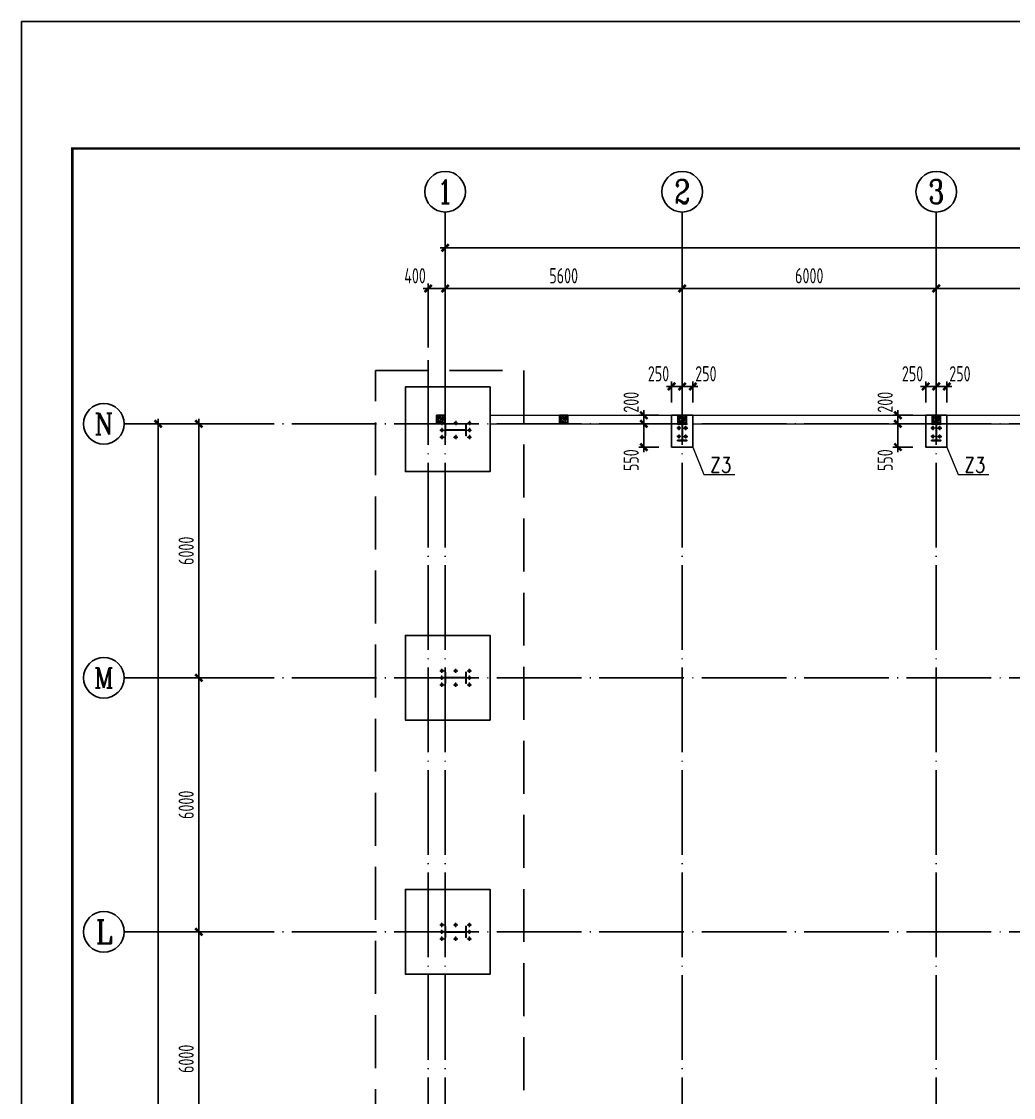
# Model space of a CAD drawing. Extents: x -1389621 to 57380, y -92505 to 283644.
# Drawn here: x -455547 to -432118, y 133154 to 158568 of the extents above; entities that cross this region are included whole.
import ezdxf
from ezdxf.enums import TextEntityAlignment as Align

# ---------------------------------------------------------------- set-up
doc = ezdxf.new("R2010")
doc.units = 0
doc.header["$LTSCALE"] = 100
doc.header["$MEASUREMENT"] = 0
for name, pattern in [('CENTERX2', [101.6, 63.5, -12.7, 12.7, -12.7]), ('DASH', [0.35, 0.25, -0.1]), ('DOTE', [2.42, 2, -0.2, 0.02, -0.2])]:
    doc.linetypes.add(name, pattern=pattern)
doc.layers.get('0').update_dxf_attribs({"linetype": 'CONTINUOUS'})
doc.layers.get('Defpoints').update_dxf_attribs({"linetype": 'CONTINUOUS'})
for name, color, linetype in [('11000', 4, 'CONTINUOUS'), ('708', 2, 'CONTINUOUS'), ('AXIS', 3, 'CONTINUOUS'), ('AXIS_TEXT', 7, 'CONTINUOUS'), ('BORDER', 7, 'CONTINUOUS'), ('DIM', 3, 'CONTINUOUS'), ('DOTE', 1, 'DOTE'), ('PUB_DIM', 3, 'CONTINUOUS'), ('基础', 41, 'CONTINUOUS'), ('承台', 2, 'CONTINUOUS'), ('柱子', 3, 'CONTINUOUS'), ('标注', 4, 'CONTINUOUS'), ('短柱', 2, 'CONTINUOUS')]:
    doc.layers.add(name, color=color, linetype=linetype)
for name, color, linetype, lineweight in [('HATCH', 254, 'CONTINUOUS', 0), ('PUB_TEXT', 7, 'CONTINUOUS', 15), ('轴线', 1, 'CENTERX2', 13)]:
    doc.layers.add(name, color=color, linetype=linetype, lineweight=lineweight)
doc.styles.add('_TCH_AXIS', font='COMPLEX', dxfattribs={"bigfont": 'GBCBIG'})
doc.styles.add('COMPLEX', font='COMPLEX')
doc.styles.add('hztxt', font='txt', dxfattribs={"width": 0.7, "height": 10, "bigfont": 'hztxt.shx'})
doc.styles.add('TSSD_Dimension', font='tssdeng.shx', dxfattribs={"width": 0.7, "bigfont": 'hztxt.shx'})
doc.dimstyles.new('TSSD_100_100', dxfattribs={"dimtxt": 300, "dimasz": 100, "dimexe": 100, "dimexo": 250, "dimgap": 100, "dimtad": 1, "dimdec": 0, "dimzin": 0, "dimdsep": 46, "dimtxsty": 'TSSD_Dimension', "dimblk": 'ARCHTICK', "dimblk1": 'ARCHTICK', "dimblk2": 'ARCHTICK', "dimcen": 0, "dimdle": 100, "dimclrt": 7, "dimadec": 0, "dimazin": 0, "dimtfac": 1, "dimtdec": 0, "dimtix": 1, "dimtmove": 2, "dimatfit": 3, "dimfxl": 0, "dimtolj": 1, "dimtzin": 0, "dimarcsym": 0})

# ---------------------------------------------------------------- blocks, each defined once
blk = doc.blocks.new('_ArchTick')
at = {"color": 0, "linetype": 'ByBlock'}
blk.add_lwpolyline([(-0.71, -0.71, 0.5, 0.5, 0), (0.71, 0.71, 0.5, 0.5, 0)], format="xyseb", dxfattribs=at)
blk = doc.blocks.new('*D1838')
at = {"layer": 'Defpoints', "color": 0, "ltscale": 100}
for p in [(-451358, 137067), (-449864, 137067), (-449864, 131067)]:
    blk.add_point(p, dxfattribs=at)
at = {"layer": 'DIM', "color": 0, "lineweight": -2, "ltscale": 100}
for p, q in [((-450164, 137067), (-451478, 137067)), ((-451358, 130947), (-451358, 137187)), ((-450164, 131067), (-451478, 131067))]:
    blk.add_line(p, q, dxfattribs=at)
at = {"layer": 'DIM', "color": 0, "lineweight": -2, "ltscale": 100, "xscale": 120, "yscale": 120, "zscale": 120}
for p, rotation in [((-451358, 137067), 90), ((-451358, 131067), 270)]:
    blk.add_blockref('_ArchTick', p, dxfattribs=dict(at, rotation=rotation))
at = {"layer": 'DIM', "color": 7, "ltscale": 100, "insert": (-451658, 134067), "char_height": 360, "attachment_point": 5, "rotation": 90, "style": 'TSSD_Dimension'}
blk.add_mtext('\\A1;6000', dxfattribs=at)
blk = doc.blocks.new('*D1839')
at = {"layer": 'Defpoints', "color": 0, "ltscale": 100}
for p in [(-451358, 143067), (-449864, 143067), (-449864, 137067)]:
    blk.add_point(p, dxfattribs=at)
at = {"layer": 'DIM', "color": 0, "lineweight": -2, "ltscale": 100}
for p, q in [((-451358, 136947), (-451358, 143187)), ((-450164, 143067), (-451478, 143067)), ((-450164, 137067), (-451478, 137067))]:
    blk.add_line(p, q, dxfattribs=at)
at = {"layer": 'DIM', "color": 0, "lineweight": -2, "ltscale": 100, "xscale": 120, "yscale": 120, "zscale": 120}
for p, rotation in [((-451358, 143067), 90), ((-451358, 137067), 270)]:
    blk.add_blockref('_ArchTick', p, dxfattribs=dict(at, rotation=rotation))
at = {"layer": 'DIM', "color": 7, "ltscale": 100, "insert": (-451658, 140067), "char_height": 360, "attachment_point": 5, "rotation": 90, "style": 'TSSD_Dimension'}
blk.add_mtext('\\A1;6000', dxfattribs=at)
blk = doc.blocks.new('*D1840')
at = {"layer": 'Defpoints', "color": 0, "ltscale": 100}
for p in [(-451358, 149067), (-449864, 149067), (-449864, 143067)]:
    blk.add_point(p, dxfattribs=at)
at = {"layer": 'DIM', "color": 0, "lineweight": -2, "ltscale": 100}
for p, q in [((-451358, 142947), (-451358, 149187)), ((-450164, 149067), (-451478, 149067)), ((-450164, 143067), (-451478, 143067))]:
    blk.add_line(p, q, dxfattribs=at)
at = {"layer": 'DIM', "color": 0, "lineweight": -2, "ltscale": 100, "xscale": 120, "yscale": 120, "zscale": 120}
for p, rotation in [((-451358, 149067), 90), ((-451358, 143067), 270)]:
    blk.add_blockref('_ArchTick', p, dxfattribs=dict(at, rotation=rotation))
at = {"layer": 'DIM', "color": 7, "ltscale": 100, "insert": (-451658, 146067), "char_height": 360, "attachment_point": 5, "rotation": 90, "style": 'TSSD_Dimension'}
blk.add_mtext('\\A1;6000', dxfattribs=at)
blk = doc.blocks.new('*D1841')
at = {"layer": 'Defpoints', "color": 0, "ltscale": 100}
for p in [(-452318, 149067), (-449624, 149067), (-449624, 77067)]:
    blk.add_point(p, dxfattribs=at)
at = {"layer": 'DIM', "color": 0, "lineweight": -2, "ltscale": 100}
for p, q in [((-452318, 76947), (-452318, 149187)), ((-449924, 149067), (-452438, 149067)), ((-449924, 77067), (-452438, 77067))]:
    blk.add_line(p, q, dxfattribs=at)
at = {"layer": 'DIM', "color": 0, "lineweight": -2, "ltscale": 100, "xscale": 120, "yscale": 120, "zscale": 120}
for p, rotation in [((-452318, 149067), 90), ((-452318, 77067), 270)]:
    blk.add_blockref('_ArchTick', p, dxfattribs=dict(at, rotation=rotation))
at = {"layer": 'DIM', "color": 7, "ltscale": 100, "insert": (-452618, 113067), "char_height": 360, "attachment_point": 5, "rotation": 90, "style": 'TSSD_Dimension'}
blk.add_mtext('\\A1;72000', dxfattribs=at)
blk = doc.blocks.new('*D1863')
at = {"layer": 'Defpoints', "color": 0, "ltscale": 100}
for p in [(-439942, 152263), (-445542, 150567), (-439942, 150567)]:
    blk.add_point(p, dxfattribs=at)
at = {"layer": 'DIM', "color": 0, "lineweight": -2, "ltscale": 100}
for p, q in [((-445662, 152263), (-439822, 152263)), ((-445542, 150867), (-445542, 152383)), ((-439942, 150867), (-439942, 152383))]:
    blk.add_line(p, q, dxfattribs=at)
at = {"layer": 'DIM', "color": 0, "lineweight": -2, "ltscale": 100, "xscale": 120, "yscale": 120, "zscale": 120, "rotation": 180}
blk.add_blockref('_ArchTick', (-445542, 152263), dxfattribs=at)
at = {"layer": 'DIM', "color": 0, "lineweight": -2, "ltscale": 100, "xscale": 120, "yscale": 120, "zscale": 120}
blk.add_blockref('_ArchTick', (-439942, 152263), dxfattribs=at)
at = {"layer": 'DIM', "color": 7, "ltscale": 100, "insert": (-442742, 152563), "char_height": 360, "attachment_point": 5, "style": 'TSSD_Dimension'}
blk.add_mtext('\\A1;5600', dxfattribs=at)
blk = doc.blocks.new('*D1864')
at = {"layer": 'Defpoints', "color": 0, "ltscale": 100}
for p in [(-433942, 152263), (-439942, 150567), (-433942, 150567)]:
    blk.add_point(p, dxfattribs=at)
at = {"layer": 'DIM', "color": 0, "lineweight": -2, "ltscale": 100}
for p, q in [((-440062, 152263), (-433822, 152263)), ((-439942, 150867), (-439942, 152383)), ((-433942, 150867), (-433942, 152383))]:
    blk.add_line(p, q, dxfattribs=at)
at = {"layer": 'DIM', "color": 0, "lineweight": -2, "ltscale": 100, "xscale": 120, "yscale": 120, "zscale": 120, "rotation": 180}
blk.add_blockref('_ArchTick', (-439942, 152263), dxfattribs=at)
at = {"layer": 'DIM', "color": 0, "lineweight": -2, "ltscale": 100, "xscale": 120, "yscale": 120, "zscale": 120}
blk.add_blockref('_ArchTick', (-433942, 152263), dxfattribs=at)
at = {"layer": 'DIM', "color": 7, "ltscale": 100, "insert": (-436942, 152563), "char_height": 360, "attachment_point": 5, "style": 'TSSD_Dimension'}
blk.add_mtext('\\A1;6000', dxfattribs=at)
blk = doc.blocks.new('*D1865')
at = {"layer": 'Defpoints', "color": 0, "ltscale": 100}
for p in [(-427942, 152263), (-433942, 150567), (-427942, 150567)]:
    blk.add_point(p, dxfattribs=at)
at = {"layer": 'DIM', "color": 0, "lineweight": -2, "ltscale": 100}
for p, q in [((-434062, 152263), (-427822, 152263)), ((-433942, 150867), (-433942, 152383)), ((-427942, 150867), (-427942, 152383))]:
    blk.add_line(p, q, dxfattribs=at)
at = {"layer": 'DIM', "color": 0, "lineweight": -2, "ltscale": 100, "xscale": 120, "yscale": 120, "zscale": 120, "rotation": 180}
blk.add_blockref('_ArchTick', (-433942, 152263), dxfattribs=at)
at = {"layer": 'DIM', "color": 0, "lineweight": -2, "ltscale": 100, "xscale": 120, "yscale": 120, "zscale": 120}
blk.add_blockref('_ArchTick', (-427942, 152263), dxfattribs=at)
at = {"layer": 'DIM', "color": 7, "ltscale": 100, "insert": (-430942, 152563), "char_height": 360, "attachment_point": 5, "style": 'TSSD_Dimension'}
blk.add_mtext('\\A1;6000', dxfattribs=at)
blk = doc.blocks.new('*D1869')
at = {"layer": 'Defpoints', "color": 0, "ltscale": 100}
for p in [(-409942, 153223), (-445542, 150328), (-409942, 150327)]:
    blk.add_point(p, dxfattribs=at)
at = {"layer": 'DIM', "color": 0, "lineweight": -2, "ltscale": 100}
for p, q in [((-445542, 150628), (-445542, 153344)), ((-409942, 150627), (-409942, 153343)), ((-445662, 153224), (-409822, 153223))]:
    blk.add_line(p, q, dxfattribs=at)
at = {"layer": 'DIM', "color": 0, "lineweight": -2, "ltscale": 100, "xscale": 120, "yscale": 120, "zscale": 120}
for p, rotation in [((-445542, 153224), 179.9982562555856), ((-409942, 153223), 359.9982562555856)]:
    blk.add_blockref('_ArchTick', p, dxfattribs=dict(at, rotation=rotation))
at = {"layer": 'DIM', "color": 7, "ltscale": 100, "insert": (-427742, 153523), "char_height": 360, "attachment_point": 5, "rotation": 359.9983, "style": 'TSSD_Dimension'}
blk.add_mtext('\\A1;35600', dxfattribs=at)
blk = doc.blocks.new('*D1870')
at = {"layer": 'Defpoints', "color": 0, "ltscale": 100}
for p in [(-445542, 152263), (-445942, 150567), (-445542, 150567)]:
    blk.add_point(p, dxfattribs=at)
at = {"layer": 'DIM', "color": 0, "lineweight": -2, "ltscale": 100}
for p, q in [((-446062, 152263), (-445422, 152263)), ((-445942, 150867), (-445942, 152383)), ((-445542, 150867), (-445542, 152383))]:
    blk.add_line(p, q, dxfattribs=at)
at = {"layer": 'DIM', "color": 0, "lineweight": -2, "ltscale": 100, "xscale": 120, "yscale": 120, "zscale": 120, "rotation": 180}
blk.add_blockref('_ArchTick', (-445942, 152263), dxfattribs=at)
at = {"layer": 'DIM', "color": 0, "lineweight": -2, "ltscale": 100, "xscale": 120, "yscale": 120, "zscale": 120}
blk.add_blockref('_ArchTick', (-445542, 152263), dxfattribs=at)
at = {"layer": 'DIM', "color": 7, "ltscale": 100, "insert": (-446252, 152563), "char_height": 360, "attachment_point": 5, "style": 'TSSD_Dimension'}
blk.add_mtext('\\A1;400', dxfattribs=at)
blk = doc.blocks.new('_AXISO')
blk.add_circle((0, 0), 0.5)
at = {"layer": 'AXIS_TEXT', "style": 'COMPLEX', "width": 1.041667}
blk.add_attdef('A', text='', height=0.56, dxfattribs=at).set_placement((-0.25, -0.28), (0.25, -0.28), align=Align.FIT)
blk = doc.blocks.new('A$C79C65598')
at = {"layer": 'HATCH'}
h = blk.add_hatch(dxfattribs=at)
h.set_pattern_fill('ARMORED', color=256, scale=10, style=0)
h.set_pattern_definition([(50, (627196.94, 105126.137), (71.726018, -6.2752135), [7.5, -82.5]), (355, (627196.94, 105126.14), (-13.875133, 75.219213), [6, -66]), (100.4514, (627202.915, 105125.614), (57.850938, 68.943954), [6.374019, -70.114211]), (46.1842, (627196.94, 105146.14), (106.724105, -16.551901), [11.25, -123.75]), (96.6356, (627205.83, 105144.76), (93.46627, 97.411787), [9.561029, -105.1713]), (351.1842, (627196.94, 105146.14), (93.466195, 97.41186), [9, -99]), (21, (627206.94, 105141.137), (59.690705, -40.261889), [7.5, -82.5]), (326, (627206.94, 105141.14), (24.331533, 72.5150045), [6, -66]), (71.4514, (627211.91, 105137.78), (84.022263, 32.25305), [6.374019, -70.114211]), (37.5, (627196.938, 105126.137), (1.2159855, 33.2893854), [0, -65.2, 0, -67, 0, -66.25]), (7.5, (627196.938, 105126.137), (26.3069537, 39.4411712), [0, -38.2, 0, -63.7, 0, -25.25]), (327.5, (627174.638, 105126.137), (53.3822436, -2.2554872), [0, -25, 0, -78, 0, -103.5]), (317.5, (627164.64, 105126.137), (58.318617, 10.0104982), [0, -32.5, 0, -51.8, 0, -73.5]), (45, (627196.94, 105126.137), (-35.355339, 35.355339), [])])
h.paths.add_polyline_path([(0, 72200), (200, 72200), (200, 72400), (0, 72400)])
h = blk.add_hatch(dxfattribs=at)
h.set_pattern_fill('ARMORED', color=256, scale=10, style=0)
h.set_pattern_definition([(50, (630096.94, 105126.27), (71.726018, -6.2752135), [7.5, -82.5]), (355, (630096.94, 105126.27), (-13.875133, 75.219213), [6, -66]), (100.4514, (630102.915, 105125.75), (57.850938, 68.943954), [6.374019, -70.114211]), (46.1842, (630096.94, 105146.27), (106.724105, -16.551901), [11.25, -123.75]), (96.6356, (630105.83, 105144.89), (93.46627, 97.411787), [9.561029, -105.1713]), (351.1842, (630096.94, 105146.27), (93.466195, 97.41186), [9, -99]), (21, (630106.94, 105141.27), (59.690705, -40.261889), [7.5, -82.5]), (326, (630106.94, 105141.27), (24.331533, 72.5150045), [6, -66]), (71.4514, (630111.91, 105137.92), (84.022263, 32.25305), [6.374019, -70.114211]), (37.5, (630096.938, 105126.272), (1.2159855, 33.2893854), [0, -65.2, 0, -67, 0, -66.25]), (7.5, (630096.938, 105126.272), (26.3069537, 39.4411712), [0, -38.2, 0, -63.7, 0, -25.25]), (327.5, (630074.638, 105126.272), (53.3822436, -2.2554872), [0, -25, 0, -78, 0, -103.5]), (317.5, (630064.64, 105126.27), (58.318617, 10.0104982), [0, -32.5, 0, -51.8, 0, -73.5]), (45, (630096.94, 105126.27), (-35.355339, 35.355339), [])])
h.paths.add_polyline_path([(2900, 72200), (3100, 72200), (3100, 72400), (2900, 72400)])
h = blk.add_hatch(dxfattribs=at)
h.set_pattern_fill('ARMORED', color=256, scale=10, style=0)
h.set_pattern_definition([(50, (632896.94, 105126.27), (71.726018, -6.2752135), [7.5, -82.5]), (355, (632896.94, 105126.27), (-13.875133, 75.219213), [6, -66]), (100.4514, (632902.915, 105125.75), (57.850938, 68.943954), [6.374019, -70.114211]), (46.1842, (632896.94, 105146.27), (106.724105, -16.551901), [11.25, -123.75]), (96.6356, (632905.83, 105144.89), (93.46627, 97.411787), [9.561029, -105.1713]), (351.1842, (632896.94, 105146.27), (93.466195, 97.41186), [9, -99]), (21, (632906.94, 105141.27), (59.690705, -40.261889), [7.5, -82.5]), (326, (632906.94, 105141.27), (24.331533, 72.5150045), [6, -66]), (71.4514, (632911.91, 105137.92), (84.022263, 32.25305), [6.374019, -70.114211]), (37.5, (632896.938, 105126.272), (1.2159855, 33.2893854), [0, -65.2, 0, -67, 0, -66.25]), (7.5, (632896.938, 105126.272), (26.3069537, 39.4411712), [0, -38.2, 0, -63.7, 0, -25.25]), (327.5, (632874.638, 105126.272), (53.3822436, -2.2554872), [0, -25, 0, -78, 0, -103.5]), (317.5, (632864.64, 105126.27), (58.318617, 10.0104982), [0, -32.5, 0, -51.8, 0, -73.5]), (45, (632896.94, 105126.27), (-35.355339, 35.355339), [])])
h.paths.add_polyline_path([(5700, 72200), (5900, 72200), (5900, 72400), (5700, 72400)])
h = blk.add_hatch(dxfattribs=at)
h.set_pattern_fill('ARMORED', color=256, scale=10, style=0)
h.set_pattern_definition([(50, (638896.94, 105126.27), (71.726018, -6.2752135), [7.5, -82.5]), (355, (638896.94, 105126.27), (-13.875133, 75.219213), [6, -66]), (100.4514, (638902.915, 105125.75), (57.850938, 68.943954), [6.374019, -70.114211]), (46.1842, (638896.94, 105146.27), (106.724105, -16.551901), [11.25, -123.75]), (96.6356, (638905.83, 105144.89), (93.46627, 97.411787), [9.561029, -105.1713]), (351.1842, (638896.94, 105146.27), (93.466195, 97.41186), [9, -99]), (21, (638906.94, 105141.27), (59.690705, -40.261889), [7.5, -82.5]), (326, (638906.94, 105141.27), (24.331533, 72.5150045), [6, -66]), (71.4514, (638911.91, 105137.92), (84.022263, 32.25305), [6.374019, -70.114211]), (37.5, (638896.938, 105126.272), (1.2159855, 33.2893854), [0, -65.2, 0, -67, 0, -66.25]), (7.5, (638896.938, 105126.272), (26.3069537, 39.4411712), [0, -38.2, 0, -63.7, 0, -25.25]), (327.5, (638874.638, 105126.272), (53.3822436, -2.2554872), [0, -25, 0, -78, 0, -103.5]), (317.5, (638864.64, 105126.27), (58.318617, 10.0104982), [0, -32.5, 0, -51.8, 0, -73.5]), (45, (638896.94, 105126.27), (-35.355339, 35.355339), [])])
h.paths.add_polyline_path([(11700, 72200), (11900, 72200), (11900, 72400), (11700, 72400)])
at = {"layer": '708'}
for points in [[(0, 72200), (200, 72200), (200, 72400), (0, 72400)], [(2900, 72200), (3100, 72200), (3100, 72400), (2900, 72400)], [(5700, 72200), (5900, 72200), (5900, 72400), (5700, 72400)], [(11700, 72200), (11900, 72200), (11900, 72400), (11700, 72400)]]:
    blk.add_lwpolyline(points, close=True, dxfattribs=at)
blk = doc.blocks.new('*D1874')
at = {"layer": 'Defpoints', "color": 0, "ltscale": 100}
for p in [(-440192, 149267), (-440849, 149067), (-440192, 149067)]:
    blk.add_point(p, dxfattribs=at)
at = {"layer": 'DIM', "color": 0, "lineweight": -2, "ltscale": 100}
for p, q in [((-440492, 149267), (-440969, 149267)), ((-440849, 149267), (-440849, 149387)), ((-440849, 149267), (-440849, 149067)), ((-440492, 149067), (-440969, 149067)), ((-440849, 149067), (-440849, 148947))]:
    blk.add_line(p, q, dxfattribs=at)
at = {"layer": 'DIM', "color": 0, "lineweight": -2, "ltscale": 100, "xscale": 120, "yscale": 120, "zscale": 120}
for p, rotation in [((-440849, 149267), 270), ((-440849, 149067), 90)]:
    blk.add_blockref('_ArchTick', p, dxfattribs=dict(at, rotation=rotation))
at = {"layer": 'DIM', "color": 7, "ltscale": 100, "insert": (-441149, 149576), "char_height": 360, "attachment_point": 5, "rotation": 90, "style": 'TSSD_Dimension'}
blk.add_mtext('\\A1;200', dxfattribs=at)
blk = doc.blocks.new('*D1875')
at = {"layer": 'Defpoints', "color": 0, "ltscale": 100}
for p in [(-439692, 149948), (-439942, 149267), (-439692, 149267)]:
    blk.add_point(p, dxfattribs=at)
at = {"layer": 'DIM', "color": 0, "lineweight": -2, "ltscale": 100}
for p, q in [((-440062, 149948), (-439572, 149948)), ((-439942, 149567), (-439942, 150068)), ((-439692, 149567), (-439692, 150068))]:
    blk.add_line(p, q, dxfattribs=at)
at = {"layer": 'DIM', "color": 0, "lineweight": -2, "ltscale": 100, "xscale": 120, "yscale": 120, "zscale": 120, "rotation": 180}
blk.add_blockref('_ArchTick', (-439942, 149948), dxfattribs=at)
at = {"layer": 'DIM', "color": 0, "lineweight": -2, "ltscale": 100, "xscale": 120, "yscale": 120, "zscale": 120}
blk.add_blockref('_ArchTick', (-439692, 149948), dxfattribs=at)
at = {"layer": 'DIM', "color": 7, "ltscale": 100, "insert": (-439383, 150248), "char_height": 360, "attachment_point": 5, "style": 'TSSD_Dimension'}
blk.add_mtext('\\A1;250', dxfattribs=at)
blk = doc.blocks.new('*D1876')
at = {"layer": 'Defpoints', "color": 0, "ltscale": 100}
for p in [(-439942, 149948), (-440192, 149267), (-439942, 149267)]:
    blk.add_point(p, dxfattribs=at)
at = {"layer": 'DIM', "color": 0, "lineweight": -2, "ltscale": 100}
for p, q in [((-440312, 149948), (-439822, 149948)), ((-440192, 149567), (-440192, 150068)), ((-439942, 149567), (-439942, 150068))]:
    blk.add_line(p, q, dxfattribs=at)
at = {"layer": 'DIM', "color": 0, "lineweight": -2, "ltscale": 100, "xscale": 120, "yscale": 120, "zscale": 120, "rotation": 180}
blk.add_blockref('_ArchTick', (-440192, 149948), dxfattribs=at)
at = {"layer": 'DIM', "color": 0, "lineweight": -2, "ltscale": 100, "xscale": 120, "yscale": 120, "zscale": 120}
blk.add_blockref('_ArchTick', (-439942, 149948), dxfattribs=at)
at = {"layer": 'DIM', "color": 7, "ltscale": 100, "insert": (-440502, 150248), "char_height": 360, "attachment_point": 5, "style": 'TSSD_Dimension'}
blk.add_mtext('\\A1;250', dxfattribs=at)
blk = doc.blocks.new('*D1877')
at = {"layer": 'Defpoints', "color": 0, "ltscale": 100}
for p in [(-440192, 149067), (-440849, 148517), (-440192, 148517)]:
    blk.add_point(p, dxfattribs=at)
at = {"layer": 'DIM', "color": 0, "lineweight": -2, "ltscale": 100}
for p, q in [((-440849, 149187), (-440849, 148397)), ((-440492, 149067), (-440969, 149067)), ((-440492, 148517), (-440969, 148517))]:
    blk.add_line(p, q, dxfattribs=at)
at = {"layer": 'DIM', "color": 0, "lineweight": -2, "ltscale": 100, "xscale": 120, "yscale": 120, "zscale": 120}
for p, rotation in [((-440849, 149067), 90), ((-440849, 148517), 270)]:
    blk.add_blockref('_ArchTick', p, dxfattribs=dict(at, rotation=rotation))
at = {"layer": 'DIM', "color": 7, "ltscale": 100, "insert": (-441149, 148207), "char_height": 360, "attachment_point": 5, "rotation": 90, "style": 'TSSD_Dimension'}
blk.add_mtext('\\A1;550', dxfattribs=at)
blk = doc.blocks.new('*D1879')
at = {"layer": 'Defpoints', "color": 0, "ltscale": 100}
for p in [(-434192, 149267), (-434849, 149067), (-434192, 149067)]:
    blk.add_point(p, dxfattribs=at)
at = {"layer": 'DIM', "color": 0, "lineweight": -2, "ltscale": 100}
for p, q in [((-434492, 149267), (-434969, 149267)), ((-434849, 149267), (-434849, 149387)), ((-434849, 149267), (-434849, 149067)), ((-434492, 149067), (-434969, 149067)), ((-434849, 149067), (-434849, 148947))]:
    blk.add_line(p, q, dxfattribs=at)
at = {"layer": 'DIM', "color": 0, "lineweight": -2, "ltscale": 100, "xscale": 120, "yscale": 120, "zscale": 120}
for p, rotation in [((-434849, 149267), 270), ((-434849, 149067), 90)]:
    blk.add_blockref('_ArchTick', p, dxfattribs=dict(at, rotation=rotation))
at = {"layer": 'DIM', "color": 7, "ltscale": 100, "insert": (-435149, 149576), "char_height": 360, "attachment_point": 5, "rotation": 90, "style": 'TSSD_Dimension'}
blk.add_mtext('\\A1;200', dxfattribs=at)
blk = doc.blocks.new('*D1880')
at = {"layer": 'Defpoints', "color": 0, "ltscale": 100}
for p in [(-433692, 149948), (-433942, 149267), (-433692, 149267)]:
    blk.add_point(p, dxfattribs=at)
at = {"layer": 'DIM', "color": 0, "lineweight": -2, "ltscale": 100}
for p, q in [((-434062, 149948), (-433572, 149948)), ((-433942, 149567), (-433942, 150068)), ((-433692, 149567), (-433692, 150068))]:
    blk.add_line(p, q, dxfattribs=at)
at = {"layer": 'DIM', "color": 0, "lineweight": -2, "ltscale": 100, "xscale": 120, "yscale": 120, "zscale": 120, "rotation": 180}
blk.add_blockref('_ArchTick', (-433942, 149948), dxfattribs=at)
at = {"layer": 'DIM', "color": 0, "lineweight": -2, "ltscale": 100, "xscale": 120, "yscale": 120, "zscale": 120}
blk.add_blockref('_ArchTick', (-433692, 149948), dxfattribs=at)
at = {"layer": 'DIM', "color": 7, "ltscale": 100, "insert": (-433383, 150248), "char_height": 360, "attachment_point": 5, "style": 'TSSD_Dimension'}
blk.add_mtext('\\A1;250', dxfattribs=at)
blk = doc.blocks.new('*D1881')
at = {"layer": 'Defpoints', "color": 0, "ltscale": 100}
for p in [(-433942, 149948), (-434192, 149267), (-433942, 149267)]:
    blk.add_point(p, dxfattribs=at)
at = {"layer": 'DIM', "color": 0, "lineweight": -2, "ltscale": 100}
for p, q in [((-434312, 149948), (-433822, 149948)), ((-434192, 149567), (-434192, 150068)), ((-433942, 149567), (-433942, 150068))]:
    blk.add_line(p, q, dxfattribs=at)
at = {"layer": 'DIM', "color": 0, "lineweight": -2, "ltscale": 100, "xscale": 120, "yscale": 120, "zscale": 120, "rotation": 180}
blk.add_blockref('_ArchTick', (-434192, 149948), dxfattribs=at)
at = {"layer": 'DIM', "color": 0, "lineweight": -2, "ltscale": 100, "xscale": 120, "yscale": 120, "zscale": 120}
blk.add_blockref('_ArchTick', (-433942, 149948), dxfattribs=at)
at = {"layer": 'DIM', "color": 7, "ltscale": 100, "insert": (-434502, 150248), "char_height": 360, "attachment_point": 5, "style": 'TSSD_Dimension'}
blk.add_mtext('\\A1;250', dxfattribs=at)
blk = doc.blocks.new('*D1878')
at = {"layer": 'Defpoints', "color": 0, "ltscale": 100}
for p in [(-434192, 149067), (-434849, 148517), (-434192, 148517)]:
    blk.add_point(p, dxfattribs=at)
at = {"layer": 'DIM', "color": 0, "lineweight": -2, "ltscale": 100}
for p, q in [((-434849, 149187), (-434849, 148397)), ((-434492, 149067), (-434969, 149067)), ((-434492, 148517), (-434969, 148517))]:
    blk.add_line(p, q, dxfattribs=at)
at = {"layer": 'DIM', "color": 0, "lineweight": -2, "ltscale": 100, "xscale": 120, "yscale": 120, "zscale": 120}
for p, rotation in [((-434849, 149067), 90), ((-434849, 148517), 270)]:
    blk.add_blockref('_ArchTick', p, dxfattribs=dict(at, rotation=rotation))
at = {"layer": 'DIM', "color": 7, "ltscale": 100, "insert": (-435149, 148207), "char_height": 360, "attachment_point": 5, "rotation": 90, "style": 'TSSD_Dimension'}
blk.add_mtext('\\A1;550', dxfattribs=at)

msp = doc.modelspace()

# ---------------------------------------------------------------- hatches: boundary and pattern name
h = msp.add_hatch(color=256)
edge = h.paths.add_edge_path()
edge.add_arc((-445617.342, 149081.574), 26, 0, 360)
h = msp.add_hatch(color=256)
edge = h.paths.add_edge_path()
edge.add_arc((-445617.342, 148916.574), 26, 0, 360)
h = msp.add_hatch(color=256)
edge = h.paths.add_edge_path()
edge.add_arc((-445292.342, 149081.574), 26, 0, 360)
h = msp.add_hatch(color=256)
edge = h.paths.add_edge_path()
edge.add_arc((-444967.342, 149081.574), 26, 0, 360)
h = msp.add_hatch(color=256)
edge = h.paths.add_edge_path()
edge.add_arc((-444967.342, 148916.574), 26, 0, 360)
h = msp.add_hatch(color=256)
edge = h.paths.add_edge_path()
edge.add_arc((-440022.342, 148966.574), 26, 0, 360)
h = msp.add_hatch(color=256)
edge = h.paths.add_edge_path()
edge.add_arc((-439862.342, 148966.574), 26, 0, 360)
h = msp.add_hatch(color=256)
edge = h.paths.add_edge_path()
edge.add_arc((-434022.342, 148966.574), 26, 0, 360)
h = msp.add_hatch(color=256)
edge = h.paths.add_edge_path()
edge.add_arc((-433862.342, 148966.574), 26, 0, 360)
h = msp.add_hatch(color=256)
edge = h.paths.add_edge_path()
edge.add_arc((-445617.342, 148751.574), 26, 0, 360)
h = msp.add_hatch(color=256)
edge = h.paths.add_edge_path()
edge.add_arc((-445292.342, 148751.574), 26, 0, 360)
h = msp.add_hatch(color=256)
edge = h.paths.add_edge_path()
edge.add_arc((-444967.342, 148751.574), 26, 0, 360)
h = msp.add_hatch(color=256)
edge = h.paths.add_edge_path()
edge.add_arc((-440022.342, 148766.574), 26, 0, 360)
h = msp.add_hatch(color=256)
edge = h.paths.add_edge_path()
edge.add_arc((-439862.342, 148766.574), 26, 0, 360)
h = msp.add_hatch(color=256)
edge = h.paths.add_edge_path()
edge.add_arc((-434022.342, 148766.574), 26, 0, 360)
h = msp.add_hatch(color=256)
edge = h.paths.add_edge_path()
edge.add_arc((-433862.342, 148766.574), 26, 0, 360)
h = msp.add_hatch(color=256)
edge = h.paths.add_edge_path()
edge.add_arc((-445617.342, 143231.574), 26, 0, 360)
h = msp.add_hatch(color=256)
edge = h.paths.add_edge_path()
edge.add_arc((-445617.342, 143066.574), 26, 0, 360)
h = msp.add_hatch(color=256)
edge = h.paths.add_edge_path()
edge.add_arc((-445292.342, 143231.574), 26, 0, 360)
h = msp.add_hatch(color=256)
edge = h.paths.add_edge_path()
edge.add_arc((-444967.342, 143231.574), 26, 0, 360)
h = msp.add_hatch(color=256)
edge = h.paths.add_edge_path()
edge.add_arc((-444967.342, 143066.574), 26, 0, 360)
h = msp.add_hatch(color=256)
edge = h.paths.add_edge_path()
edge.add_arc((-445617.342, 142901.574), 26, 0, 360)
h = msp.add_hatch(color=256)
edge = h.paths.add_edge_path()
edge.add_arc((-445292.342, 142901.574), 26, 0, 360)
h = msp.add_hatch(color=256)
edge = h.paths.add_edge_path()
edge.add_arc((-444967.342, 142901.574), 26, 0, 360)
h = msp.add_hatch(color=256)
edge = h.paths.add_edge_path()
edge.add_arc((-445617.342, 137231.574), 26, 0, 360)
h = msp.add_hatch(color=256)
edge = h.paths.add_edge_path()
edge.add_arc((-445292.342, 137231.574), 26, 0, 360)
h = msp.add_hatch(color=256)
edge = h.paths.add_edge_path()
edge.add_arc((-444967.342, 137231.574), 26, 0, 360)
h = msp.add_hatch(color=256)
edge = h.paths.add_edge_path()
edge.add_arc((-445617.342, 137066.574), 26, 0, 360)
h = msp.add_hatch(color=256)
edge = h.paths.add_edge_path()
edge.add_arc((-444967.342, 137066.574), 26, 0, 360)
h = msp.add_hatch(color=256)
edge = h.paths.add_edge_path()
edge.add_arc((-445617.342, 136901.574), 26, 0, 360)
h = msp.add_hatch(color=256)
edge = h.paths.add_edge_path()
edge.add_arc((-445292.342, 136901.574), 26, 0, 360)
h = msp.add_hatch(color=256)
edge = h.paths.add_edge_path()
edge.add_arc((-444967.342, 136901.574), 26, 0, 360)

# ---------------------------------------------------------------- linework, layer by layer
at = {"layer": '11000'}
for centre in [(-445617.342, 149081.574), (-445617.342, 148916.574), (-445292.342, 149081.574), (-444967.342, 149081.574), (-444967.342, 148916.574), (-440022.342, 148966.574), (-439862.342, 148966.574), (-434022.342, 148966.574), (-433862.342, 148966.574), (-445617.342, 148751.574), (-445292.342, 148751.574), (-444967.342, 148751.574), (-440022.342, 148766.574), (-439862.342, 148766.574), (-434022.342, 148766.574), (-433862.342, 148766.574), (-445617.342, 143231.574), (-445617.342, 143066.574), (-445292.342, 143231.574), (-444967.342, 143231.574), (-444967.342, 143066.574), (-445617.342, 142901.574), (-445292.342, 142901.574), (-444967.342, 142901.574), (-445617.342, 137231.574), (-445292.342, 137231.574), (-444967.342, 137231.574), (-445617.342, 137066.574), (-444967.342, 137066.574), (-445617.342, 136901.574), (-445292.342, 136901.574), (-444967.342, 136901.574)]:
    msp.add_circle(centre, 26, dxfattribs=at)
at = {"layer": 'AXIS'}
for p, q in [((-445542.342, 150566.574), (-445542.342, 154068.464)), ((-439942.342, 150566.574), (-439942.342, 154068.464)), ((-433942.342, 150566.574), (-433942.342, 154068.464)), ((-449864.339, 149066.574), (-453122.084, 149066.574)), ((-449864.339, 143066.574), (-453122.084, 143066.574)), ((-449864.339, 137066.574), (-453122.084, 137066.574))]:
    msp.add_line(p, q, dxfattribs=at)
at = {"layer": 'BORDER'}
msp.add_lwpolyline([(-455546.777, 57648.326), (-455546.777, 158568.326), (-384266.777, 158568.326), (-384266.777, 57648.326)], close=True, dxfattribs=at)
at = {"layer": 'BORDER', "const_width": 60}
msp.add_lwpolyline([(-454346.777, 58848.326), (-454346.777, 155568.326), (-385466.777, 155568.326), (-385466.777, 58848.326)], close=True, dxfattribs=at)
at = {"layer": 'DOTE', "linetype": 'DOTE', "ltscale": 10}
for p, q in [((-445942.342, 150566.574), (-445942.342, 75566.574)), ((-445542.342, 150566.574), (-445542.342, 75566.574)), ((-439942.342, 150566.574), (-439942.342, 75566.574)), ((-433942.342, 150566.574), (-433942.342, 75566.574)), ((-408442.342, 149066.574), (-449864.339, 149066.574)), ((-408442.342, 143066.574), (-449864.339, 143066.574)), ((-408442.342, 137066.574), (-449864.339, 137066.574))]:
    msp.add_line(p, q, dxfattribs=at)
at = {"layer": 'HATCH', "ltscale": 100}
for p, q in [((-444479.512, 149266.574), (-440192.342, 149266.574)), ((-439692.342, 149266.574), (-434192.342, 149266.574)), ((-433692.342, 149266.574), (-428442.342, 149266.574)), ((-444479.512, 149066.574), (-440192.342, 149066.574)), ((-439692.342, 149066.574), (-434192.342, 149066.574)), ((-433692.342, 149066.574), (-428442.342, 149066.574))]:
    msp.add_line(p, q, dxfattribs=at)
at = {"layer": 'PUB_TEXT'}
for p, q in [((-439692.342, 148516.574), (-439428.223, 147871.373)), ((-433692.342, 148516.574), (-433428.223, 147871.373)), ((-439428.223, 147871.373), (-438697.867, 147871.373)), ((-433428.223, 147871.373), (-432697.867, 147871.373))]:
    msp.add_line(p, q, dxfattribs=at)
at = {"layer": '承台'}
for points in [[(-444479.512, 149936.574), (-446479.512, 149936.574), (-446479.512, 147936.574), (-444479.512, 147936.574), (-444479.512, 149936.574)], [(-444479.512, 142066.574), (-446479.512, 142066.574), (-446479.512, 144066.574), (-444479.512, 144066.574), (-444479.512, 142066.574)], [(-444479.512, 136066.574), (-446479.512, 136066.574), (-446479.512, 138066.574), (-444479.512, 138066.574), (-444479.512, 136066.574)]]:
    msp.add_lwpolyline(points, dxfattribs=at)
at = {"layer": '柱子', "ltscale": 100}
for points in [[(-445530.342, 148920.574), (-445530.342, 149046.574), (-445542.342, 149046.574), (-445542.342, 148786.574), (-445530.342, 148786.574), (-445530.342, 148912.574), (-445054.342, 148912.574), (-445054.342, 148786.574), (-445042.342, 148786.574), (-445042.342, 149046.574), (-445054.342, 149046.574), (-445054.342, 148920.574)], [(-439938.342, 148678.574), (-439832.342, 148678.574), (-439832.342, 148666.574), (-440052.342, 148666.574), (-440052.342, 148678.574), (-439946.342, 148678.574), (-439946.342, 149054.574), (-440052.342, 149054.574), (-440052.342, 149066.574), (-439832.342, 149066.574), (-439832.342, 149054.574), (-439938.342, 149054.574)], [(-439938.342, 149054.574), (-439832.342, 149054.574), (-439832.342, 149066.574), (-440052.342, 149066.574), (-440052.342, 149054.574), (-439946.342, 149054.574), (-439946.342, 148678.574), (-440052.342, 148678.574), (-440052.342, 148666.574), (-439832.342, 148666.574), (-439832.342, 148678.574), (-439938.342, 148678.574)], [(-433938.342, 148678.574), (-433832.342, 148678.574), (-433832.342, 148666.574), (-434052.342, 148666.574), (-434052.342, 148678.574), (-433946.342, 148678.574), (-433946.342, 149054.574), (-434052.342, 149054.574), (-434052.342, 149066.574), (-433832.342, 149066.574), (-433832.342, 149054.574), (-433938.342, 149054.574)], [(-433938.342, 149054.574), (-433832.342, 149054.574), (-433832.342, 149066.574), (-434052.342, 149066.574), (-434052.342, 149054.574), (-433946.342, 149054.574), (-433946.342, 148678.574), (-434052.342, 148678.574), (-434052.342, 148666.574), (-433832.342, 148666.574), (-433832.342, 148678.574), (-433938.342, 148678.574)], [(-445530.342, 143062.574), (-445530.342, 142936.574), (-445542.342, 142936.574), (-445542.342, 143196.574), (-445530.342, 143196.574), (-445530.342, 143070.574), (-445054.342, 143070.574), (-445054.342, 143196.574), (-445042.342, 143196.574), (-445042.342, 142936.574), (-445054.342, 142936.574), (-445054.342, 143062.574)], [(-445530.342, 137062.574), (-445530.342, 136936.574), (-445542.342, 136936.574), (-445542.342, 137196.574), (-445530.342, 137196.574), (-445530.342, 137070.574), (-445054.342, 137070.574), (-445054.342, 137196.574), (-445042.342, 137196.574), (-445042.342, 136936.574), (-445054.342, 136936.574), (-445054.342, 137062.574)]]:
    msp.add_lwpolyline(points, close=True, dxfattribs=at)
at = {"layer": '标注', "linetype": 'DASH', "ltscale": 50}
msp.add_lwpolyline([(-447185.789, 150327.657), (-443682.438, 150327.657), (-443682.438, 76100.373), (-447185.789, 76100.373)], close=True, dxfattribs=at)
at = {"layer": '短柱', "ltscale": 100}
for points in [[(-440192.342, 149266.574), (-440192.342, 148516.574), (-439692.342, 148516.574), (-439692.342, 149266.574)], [(-434192.342, 149266.574), (-434192.342, 148516.574), (-433692.342, 148516.574), (-433692.342, 149266.574)]]:
    msp.add_lwpolyline(points, close=True, dxfattribs=at)
at = {"layer": '轴线'}
for p, q in [((-445668.342, 149081.574), (-445566.342, 149081.574)), ((-445617.342, 149132.574), (-445617.342, 149030.574)), ((-445617.342, 148967.574), (-445617.342, 148865.574)), ((-445343.342, 149081.574), (-445241.342, 149081.574)), ((-445292.342, 149132.574), (-445292.342, 149030.574)), ((-445018.342, 149081.574), (-444916.342, 149081.574)), ((-444967.342, 149132.574), (-444967.342, 149030.574)), ((-444967.342, 148967.574), (-444967.342, 148865.574)), ((-439971.342, 148966.574), (-440073.342, 148966.574)), ((-440022.342, 149017.574), (-440022.342, 148915.574)), ((-439913.342, 148966.574), (-439811.342, 148966.574)), ((-439862.342, 149017.574), (-439862.342, 148915.574)), ((-433971.342, 148966.574), (-434073.342, 148966.574)), ((-434022.342, 149017.574), (-434022.342, 148915.574)), ((-433913.342, 148966.574), (-433811.342, 148966.574)), ((-433862.342, 149017.574), (-433862.342, 148915.574)), ((-445668.342, 148916.574), (-445566.342, 148916.574)), ((-445668.342, 148751.574), (-445566.342, 148751.574)), ((-445617.342, 148802.574), (-445617.342, 148700.574)), ((-445343.342, 148751.574), (-445241.342, 148751.574)), ((-445292.342, 148802.574), (-445292.342, 148700.574)), ((-445018.342, 148916.574), (-444916.342, 148916.574)), ((-445018.342, 148751.574), (-444916.342, 148751.574)), ((-444967.342, 148802.574), (-444967.342, 148700.574)), ((-439971.342, 148766.574), (-440073.342, 148766.574)), ((-440022.342, 148817.574), (-440022.342, 148715.574)), ((-439913.342, 148766.574), (-439811.342, 148766.574)), ((-439862.342, 148817.574), (-439862.342, 148715.574)), ((-433971.342, 148766.574), (-434073.342, 148766.574)), ((-434022.342, 148817.574), (-434022.342, 148715.574)), ((-433913.342, 148766.574), (-433811.342, 148766.574)), ((-433862.342, 148817.574), (-433862.342, 148715.574)), ((-445668.342, 143231.574), (-445566.342, 143231.574)), ((-445617.342, 143180.574), (-445617.342, 143282.574)), ((-445617.342, 143015.574), (-445617.342, 143117.574)), ((-445343.342, 143231.574), (-445241.342, 143231.574)), ((-445292.342, 143180.574), (-445292.342, 143282.574)), ((-445018.342, 143231.574), (-444916.342, 143231.574)), ((-444967.342, 143180.574), (-444967.342, 143282.574)), ((-444967.342, 143015.574), (-444967.342, 143117.574)), ((-445668.342, 143066.574), (-445566.342, 143066.574)), ((-445668.342, 142901.574), (-445566.342, 142901.574)), ((-445617.342, 142850.574), (-445617.342, 142952.574)), ((-445343.342, 142901.574), (-445241.342, 142901.574)), ((-445292.342, 142850.574), (-445292.342, 142952.574)), ((-445018.342, 143066.574), (-444916.342, 143066.574)), ((-445018.342, 142901.574), (-444916.342, 142901.574)), ((-444967.342, 142850.574), (-444967.342, 142952.574)), ((-445617.342, 137180.574), (-445617.342, 137282.574)), ((-445292.342, 137180.574), (-445292.342, 137282.574)), ((-444967.342, 137180.574), (-444967.342, 137282.574)), ((-445668.342, 137231.574), (-445566.342, 137231.574)), ((-445668.342, 137066.574), (-445566.342, 137066.574)), ((-445617.342, 137015.574), (-445617.342, 137117.574)), ((-445343.342, 137231.574), (-445241.342, 137231.574)), ((-445018.342, 137231.574), (-444916.342, 137231.574)), ((-445018.342, 137066.574), (-444916.342, 137066.574)), ((-444967.342, 137015.574), (-444967.342, 137117.574)), ((-445668.342, 136901.574), (-445566.342, 136901.574)), ((-445617.342, 136850.574), (-445617.342, 136952.574)), ((-445343.342, 136901.574), (-445241.342, 136901.574)), ((-445292.342, 136850.574), (-445292.342, 136952.574)), ((-445018.342, 136901.574), (-444916.342, 136901.574)), ((-444967.342, 136850.574), (-444967.342, 136952.574))]:
    msp.add_line(p, q, dxfattribs=at)

# ---------------------------------------------------------------- block references
at = {"layer": 'AXIS'}
ref = msp.add_blockref('_AXISO', (-445542.342, 154548.464), dxfattribs=dict(at, xscale=960, yscale=960, zscale=960))
ref.add_attrib('A', '1', dxfattribs={"layer": 'AXIS_TEXT', "ltscale": 0.5, "height": 559.138, "style": '_TCH_AXIS', "width": 1.555556}).set_placement((-445728.721, 154268.895), (-445355.962, 154268.895), align=Align.FIT)
ref = msp.add_blockref('_AXISO', (-439942.342, 154548.464), dxfattribs=dict(at, xscale=960, yscale=960, zscale=960))
ref.add_attrib('A', '2', dxfattribs={"layer": 'AXIS_TEXT', "ltscale": 0.5, "height": 559.138, "style": '_TCH_AXIS'}).set_placement((-440128.721, 154268.895), (-439755.962, 154268.895), align=Align.FIT)
ref = msp.add_blockref('_AXISO', (-433942.342, 154548.464), dxfattribs=dict(at, xscale=960, yscale=960, zscale=960))
ref.add_attrib('A', '3', dxfattribs={"layer": 'AXIS_TEXT', "ltscale": 0.5, "height": 559.138, "style": '_TCH_AXIS'}).set_placement((-434128.721, 154268.895), (-433755.962, 154268.895), align=Align.FIT)
ref = msp.add_blockref('_AXISO', (-453602.084, 149066.574), dxfattribs=dict(at, xscale=960, yscale=960, zscale=960))
ref.add_attrib('A', 'N', dxfattribs={"layer": 'AXIS_TEXT', "ltscale": 0.5, "height": 498.312, "style": '_TCH_AXIS'}).set_placement((-453827.511, 148817.418), (-453376.657, 148817.418), align=Align.FIT)
ref = msp.add_blockref('_AXISO', (-453602.084, 143066.574), dxfattribs=dict(at, xscale=960, yscale=960, zscale=960))
ref.add_attrib('A', 'M', dxfattribs={"layer": 'AXIS_TEXT', "ltscale": 0.5, "height": 475.176, "style": '_TCH_AXIS'}).set_placement((-453839.672, 142828.986), (-453364.496, 142828.986), align=Align.FIT)
ref = msp.add_blockref('_AXISO', (-453602.084, 137066.574), dxfattribs=dict(at, xscale=960, yscale=960, zscale=960))
ref.add_attrib('A', 'L', dxfattribs={"layer": 'AXIS_TEXT', "ltscale": 0.5, "height": 546.829, "style": '_TCH_AXIS'}).set_placement((-453797.38, 136793.159), (-453406.788, 136793.159), align=Align.FIT)
at = {"layer": '基础', "ltscale": 100}
msp.add_blockref('A$C79C65598', (-445742.341, 76866.574), dxfattribs=at)

# ---------------------------------------------------------------- texts
at = {"layer": 'PUB_DIM', "color": 7, "linetype": 'Continuous', "style": 'hztxt', "width": 0.8}
for p in [(-439029.813, 148094.327), (-433029.813, 148094.327)]:
    msp.add_text('Z3', height=360, dxfattribs=at).set_placement(p, align=Align.MIDDLE)

# ---------------------------------------------------------------- dimensions: what is measured, and where the dimension line sits
at = {"layer": 'DIM', "ltscale": 100}
for p1, p2, distance, picture, middle in [((-445542.342, 150327.657), (-409942.342, 150326.574), 2896.364, '*D1869', (-427742.244, 153523.48)), ((-445542.342, 150566.574), (-439942.342, 150566.574), 1696.364, '*D1863', (-442742.342, 152562.938)), ((-439942.342, 150566.574), (-433942.342, 150566.574), 1696.364, '*D1864', (-436942.342, 152562.938)), ((-433942.342, 150566.574), (-427942.342, 150566.574), 1696.364, '*D1865', (-430942.342, 152562.938)), ((-449624.339, 77066.574), (-449624.339, 149066.574), 2694.04, '*D1841', (-452618.379, 113066.574)), ((-449864.339, 143066.574), (-449864.339, 149066.574), 1494.04, '*D1840', (-451658.379, 146066.574)), ((-449864.339, 137066.574), (-449864.339, 143066.574), 1494.04, '*D1839', (-451658.379, 140066.574)), ((-449864.339, 131066.574), (-449864.339, 137066.574), 1494.04, '*D1838', (-451658.379, 134066.574))]:
    dim = msp.add_aligned_dim(p1=p1, p2=p2, distance=distance, dimstyle='TSSD_100_100', override={"dimscale": 1.2}, dxfattribs=at)
    dim.commit()
    dim.dimension.update_dxf_attribs({"geometry": picture, "text_midpoint": middle})
for base, p1, p2, angle, picture, middle, dimtype in [((-445542.342, 152262.938), (-445942.342, 150566.574), (-445542.342, 150566.574), 0, '*D1870', (-446252.034, 152562.938), 161), ((-440849.014, 149066.574), (-440192.342, 149266.574), (-440192.342, 149066.574), 90, '*D1874', (-441149.014, 149576.266), 160), ((-434849.014, 149066.574), (-434192.342, 149266.574), (-434192.342, 149066.574), 90, '*D1879', (-435149.014, 149576.266), 160), ((-440849.014, 148516.574), (-440192.342, 149066.574), (-440192.342, 148516.574), 90, '*D1877', (-441149.014, 148206.881), 160), ((-434849.014, 148516.574), (-434192.342, 149066.574), (-434192.342, 148516.574), 90, '*D1878', (-435149.014, 148206.881), 160)]:
    dim = msp.add_linear_dim(base=base, p1=p1, p2=p2, angle=angle, dimstyle='TSSD_100_100', override={"dimscale": 1.2}, dxfattribs=at)
    dim.commit()
    dim.dimension.update_dxf_attribs({"geometry": picture, "text_midpoint": middle, "dimtype": dimtype})
for base, p1, p2, picture, middle in [((-439942.342, 149947.867), (-440192.342, 149266.574), (-439942.342, 149266.574), '*D1876', (-440502.034, 150247.867)), ((-439692.342, 149947.867), (-439942.342, 149266.574), (-439692.342, 149266.574), '*D1875', (-439382.649, 150247.867)), ((-433942.342, 149947.867), (-434192.342, 149266.574), (-433942.342, 149266.574), '*D1881', (-434502.034, 150247.867)), ((-433692.342, 149947.867), (-433942.342, 149266.574), (-433692.342, 149266.574), '*D1880', (-433382.649, 150247.867))]:
    dim = msp.add_linear_dim(base=base, p1=p1, p2=p2, dimstyle='TSSD_100_100', override={"dimscale": 1.2}, dxfattribs=at)
    dim.commit()
    dim.dimension.update_dxf_attribs({"geometry": picture, "text_midpoint": middle, "dimtype": 160})

doc.saveas('drawing.dxf')
